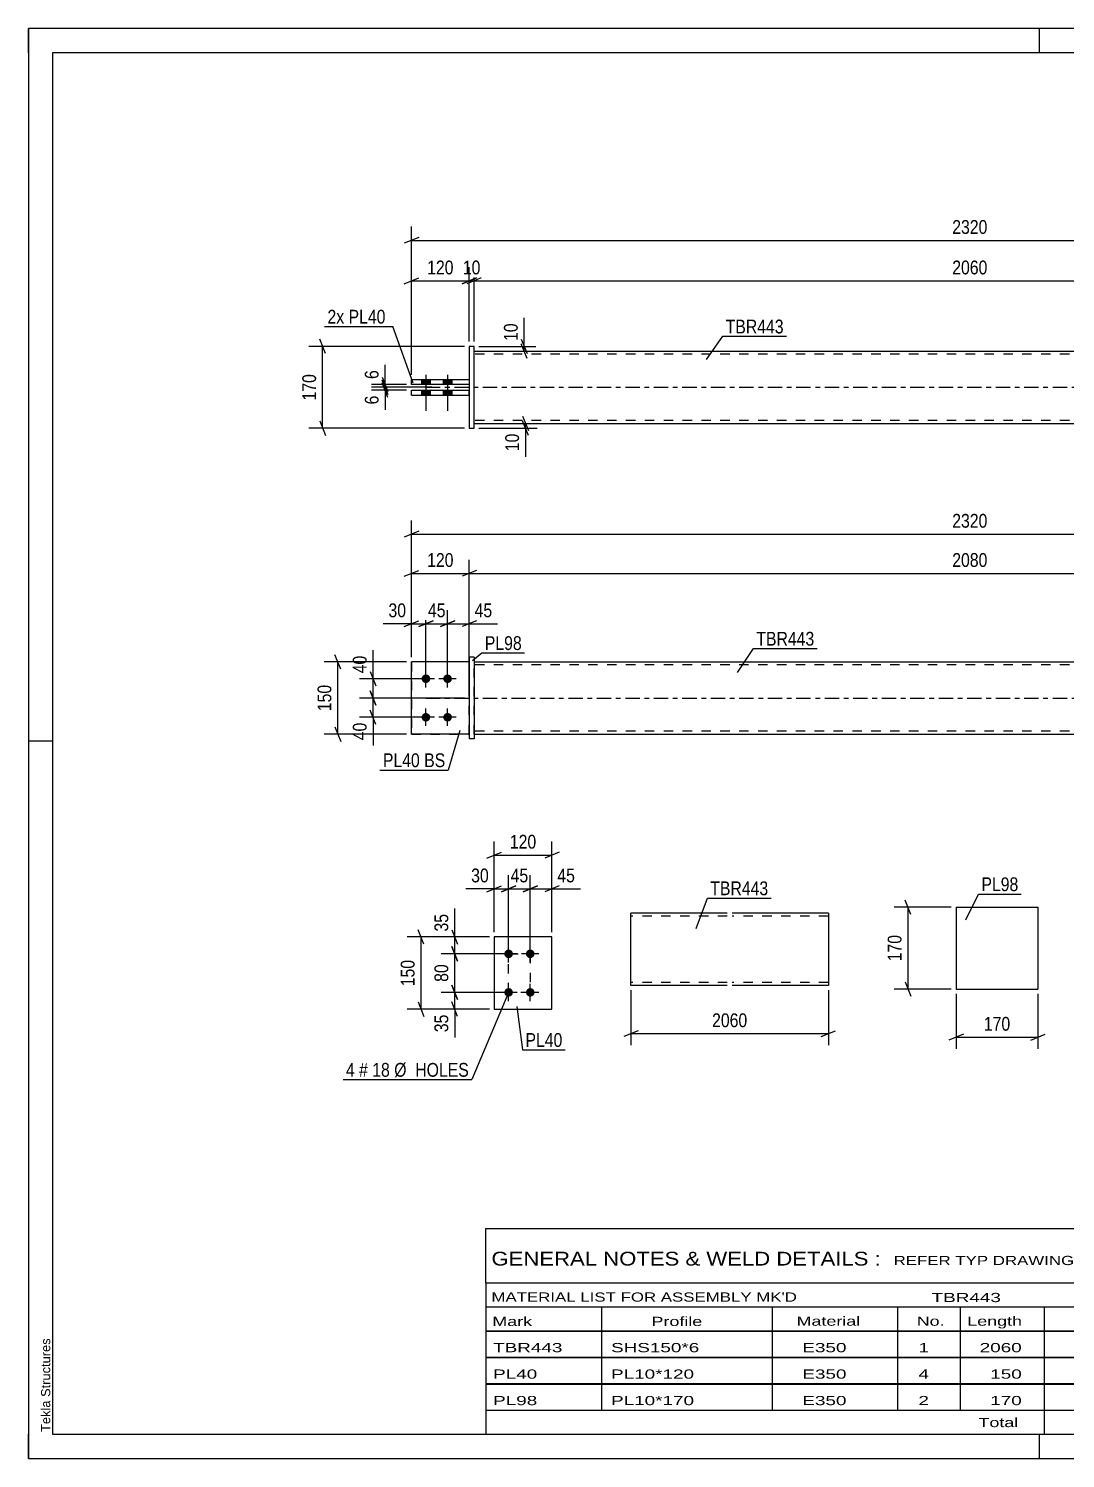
# Model space of a CAD drawing. Header units: millimetres. Extents: x 0 to 420, y 0 to 297.
# Drawn here: x 0 to 215.4, y 0 to 297 of the extents above; entities that cross this region are included whole.
import ezdxf

# ---------------------------------------------------------------- set-up
doc = ezdxf.new("R2010")
doc.units = ezdxf.units.MM
doc.linetypes.add('DXK_LINE_DOT2', pattern=[3.9198, 1.9599, -1.9599])
doc.linetypes.add('DXK_LINE_DOT3', pattern=[5.9187, 2.979, -0.9799, 0.9799, -0.9799])
doc.styles.add('Arial', font='ARIAL.TTF', dxfattribs={"height": 0.2})
doc.styles.add('Arial Narrow', font='ARIALN.TTF', dxfattribs={"height": 0.2})

# ---------------------------------------------------------------- blocks, each defined once
blk = doc.blocks.new('Unknown-580871922-1163')
at = {"color": 5, "linetype": 'Continuous'}
for p, q in [((420, 297), (0, 297)), ((0, 297), (0, 0)), ((0, 292), (0, 297)), ((210, 292), (210, 297)), ((415, 292), (5, 292)), ((5, 292), (5, 5)), ((5, 149), (0, 149)), ((0, 0), (0, 5)), ((5, 5), (415, 5)), ((210, 0), (210, 5)), ((0, 0), (420, 0))]:
    blk.add_line(p, q, dxfattribs=at)
at = {"color": 174, "linetype": 'Continuous', "style": 'Arial'}
blk.add_text('Tekla Structures', height=1.9102, rotation=90, dxfattribs=at).set_placement((4.5, 5.5))
blk = doc.blocks.new('Part-580871922-1796 - 1738')
at = {"color": 2, "linetype": 'Continuous'}
for p, q in [((91.54, 165.45), (79.54, 165.45)), ((79.54, 150.45), (79.54, 165.45)), ((91.54, 150.45), (79.54, 150.45))]:
    blk.add_line(p, q, dxfattribs=at)
at = {"color": 7, "linetype": 'DXK_LINE_DOT2'}
blk.add_line((91.54, 150.45), (91.54, 165.45), dxfattribs=at)
blk = doc.blocks.new('Part-580871922-1791 - 1738')
at = {"color": 7, "linetype": 'DXK_LINE_DOT2'}
for p, q in [((91.54, 165.45), (79.54, 165.45)), ((79.54, 165.45), (79.54, 150.45)), ((91.54, 150.45), (91.54, 165.45)), ((79.54, 150.45), (91.54, 150.45))]:
    blk.add_line(p, q, dxfattribs=at)
blk = doc.blocks.new('Part-580871922-1801 - 1738')
at = {"color": 2, "linetype": 'Continuous'}
for p, q in [((92.54, 166.45), (91.54, 166.45)), ((91.54, 166.45), (91.54, 149.45)), ((92.54, 166.45), (92.54, 149.45)), ((92.54, 149.45), (91.54, 149.45))]:
    blk.add_line(p, q, dxfattribs=at)
blk = doc.blocks.new('Part-580871922-1806 - 1738')
at = {"color": 2, "linetype": 'Continuous'}
for p, q in [((92.54, 165.45), (298.53, 165.45)), ((92.54, 150.45), (298.53, 150.45))]:
    blk.add_line(p, q, dxfattribs=at)
at = {"color": 7, "linetype": 'DXK_LINE_DOT2'}
for p, q in [((92.54, 150.45), (92.54, 165.45)), ((298.53, 164.85), (92.54, 164.85)), ((298.53, 150.45), (298.53, 165.45)), ((298.53, 151.05), (92.54, 151.05))]:
    blk.add_line(p, q, dxfattribs=at)
at = {"color": 7, "linetype": 'DXK_LINE_DOT3'}
blk.add_line((82.54, 157.95), (308.53, 157.95), dxfattribs=at)
blk = doc.blocks.new('Bolt-580871922-1808 - 1738')
at = {"linetype": 'Continuous'}
for points in [[(82.54, 161.05, -1), (82.54, 162.85, -1)], [(87.04, 161.05, -1), (87.04, 162.85, -1)], [(82.54, 153.05, -1), (82.54, 154.85, -1)], [(87.04, 153.05, -1), (87.04, 154.85, -1)]]:
    blk.add_hatch(color=1, dxfattribs=at).paths.add_polyline_path(points)
at = {"color": 1, "linetype": 'Continuous'}
for p, q in [((82.54, 160.15), (82.54, 163.75)), ((87.04, 160.15), (87.04, 163.75)), ((84.34, 161.95), (80.74, 161.95)), ((88.84, 161.95), (85.24, 161.95)), ((82.54, 152.15), (82.54, 155.75)), ((87.04, 152.15), (87.04, 155.75)), ((84.34, 153.95), (80.74, 153.95)), ((88.84, 153.95), (85.24, 153.95))]:
    blk.add_line(p, q, dxfattribs=at)
blk = doc.blocks.new('Part-580871922-1429 - 1390')
at = {"color": 2, "linetype": 'Continuous'}
for p, q in [((79.54, 224.09), (91.54, 224.09)), ((79.54, 223.09), (79.54, 224.09)), ((91.54, 223.09), (79.54, 223.09))]:
    blk.add_line(p, q, dxfattribs=at)
at = {"color": 7, "linetype": 'DXK_LINE_DOT2'}
blk.add_line((91.54, 224.09), (91.54, 223.09), dxfattribs=at)
blk = doc.blocks.new('Part-580871922-1398 - 1390')
at = {"color": 2, "linetype": 'Continuous'}
for p, q in [((92.54, 230.99), (91.54, 230.99)), ((91.54, 230.99), (91.54, 213.99)), ((92.54, 213.99), (92.54, 230.99)), ((91.54, 213.99), (92.54, 213.99))]:
    blk.add_line(p, q, dxfattribs=at)
blk = doc.blocks.new('Part-580871922-1424 - 1390')
at = {"color": 2, "linetype": 'Continuous'}
for p, q in [((79.54, 220.89), (79.54, 221.89)), ((79.54, 221.89), (91.54, 221.89)), ((79.54, 220.89), (91.54, 220.89))]:
    blk.add_line(p, q, dxfattribs=at)
at = {"color": 7, "linetype": 'DXK_LINE_DOT2'}
blk.add_line((91.54, 220.89), (91.54, 221.89), dxfattribs=at)
blk = doc.blocks.new('Part-580871922-1450 - 1390')
at = {"color": 2, "linetype": 'Continuous'}
for p, q in [((92.54, 229.99), (298.53, 229.99)), ((92.54, 214.99), (298.53, 214.99))]:
    blk.add_line(p, q, dxfattribs=at)
at = {"color": 7, "linetype": 'DXK_LINE_DOT2'}
for p, q in [((92.54, 214.99), (92.54, 229.99)), ((298.53, 229.39), (92.54, 229.39)), ((298.53, 229.99), (298.53, 214.99)), ((298.53, 215.59), (92.54, 215.59))]:
    blk.add_line(p, q, dxfattribs=at)
at = {"color": 7, "linetype": 'DXK_LINE_DOT3'}
blk.add_line((82.54, 222.49), (308.53, 222.49), dxfattribs=at)
blk = doc.blocks.new('Bolt-580871922-1452 - 1390')
at = {"linetype": 'Continuous'}
for points in [[(81.64, 223.09), (83.44, 223.09), (83.44, 224.09), (81.64, 224.09)], [(81.64, 223.09), (83.44, 223.09), (83.44, 224.09), (81.64, 224.09)], [(86.14, 223.09), (87.94, 223.09), (87.94, 224.09), (86.14, 224.09)], [(86.14, 223.09), (87.94, 223.09), (87.94, 224.09), (86.14, 224.09)], [(81.64, 220.89), (83.44, 220.89), (83.44, 221.89), (81.64, 221.89)], [(81.64, 220.89), (83.44, 220.89), (83.44, 221.89), (81.64, 221.89)], [(86.14, 220.89), (87.94, 220.89), (87.94, 221.89), (86.14, 221.89)], [(86.14, 220.89), (87.94, 220.89), (87.94, 221.89), (86.14, 221.89)]]:
    blk.add_hatch(color=1, dxfattribs=at).paths.add_polyline_path(points)
at = {"color": 1, "linetype": 'Continuous'}
for p, q in [((81.64, 224.09), (81.64, 223.09)), ((81.64, 224.09), (81.64, 223.09)), ((82.54, 225.09), (82.54, 217.59)), ((82.54, 225.09), (82.54, 217.59)), ((83.44, 224.09), (83.44, 223.09)), ((83.44, 224.09), (83.44, 223.09)), ((86.14, 224.09), (86.14, 223.09)), ((86.14, 224.09), (86.14, 223.09)), ((87.04, 225.09), (87.04, 217.59)), ((87.04, 225.09), (87.04, 217.59)), ((87.94, 224.09), (87.94, 223.09)), ((87.94, 224.09), (87.94, 223.09)), ((81.64, 221.89), (81.64, 220.89)), ((81.64, 221.89), (81.64, 220.89)), ((83.44, 221.89), (83.44, 220.89)), ((83.44, 221.89), (83.44, 220.89)), ((86.14, 221.89), (86.14, 220.89)), ((86.14, 221.89), (86.14, 220.89)), ((87.94, 221.89), (87.94, 220.89)), ((87.94, 221.89), (87.94, 220.89))]:
    blk.add_line(p, q, dxfattribs=at)
blk = doc.blocks.new('Part-580871922-2130 - 2123')
at = {"color": 2, "linetype": 'Continuous'}
for p, q in [((108.72, 108.31), (96.72, 108.31)), ((96.72, 108.31), (96.72, 93.31)), ((108.72, 93.31), (108.72, 108.31)), ((96.72, 93.31), (108.72, 93.31))]:
    blk.add_line(p, q, dxfattribs=at)
blk = doc.blocks.new('Bolt-580871922-2163 - 2123')
at = {"linetype": 'Continuous'}
for points in [[(99.72, 103.91, -1), (99.72, 105.71, -1)], [(104.22, 103.91, -1), (104.22, 105.71, -1)], [(99.72, 95.91, -1), (99.72, 97.71, -1)], [(104.22, 95.91, -1), (104.22, 97.71, -1)]]:
    blk.add_hatch(color=1, dxfattribs=at).paths.add_polyline_path(points)
at = {"color": 1, "linetype": 'Continuous'}
for p, q in [((101.52, 104.81), (97.92, 104.81)), ((99.72, 103.01), (99.72, 106.61)), ((106.02, 104.81), (102.42, 104.81)), ((104.22, 103.01), (104.22, 106.61)), ((99.72, 95.01), (99.72, 98.61)), ((104.22, 95.01), (104.22, 98.61)), ((101.52, 96.81), (97.92, 96.81)), ((106.02, 96.81), (102.42, 96.81))]:
    blk.add_line(p, q, dxfattribs=at)
blk = doc.blocks.new('Part-580871922-2294 - 2288')
at = {"color": 2, "linetype": 'Continuous'}
for p, q in [((192.69, 114.49), (192.69, 97.49)), ((192.69, 114.49), (209.69, 114.49)), ((209.69, 114.49), (209.69, 97.49)), ((192.69, 97.49), (209.69, 97.49))]:
    blk.add_line(p, q, dxfattribs=at)
blk = doc.blocks.new('Part-580871922-2320 - 2313')
at = {"color": 2, "linetype": 'Continuous'}
for p, q in [((145.14, 113.23), (125.14, 113.23)), ((125.14, 98.32), (125.14, 113.23)), ((166.14, 113.23), (146.14, 113.23)), ((166.14, 113.23), (166.14, 113.14)), ((166.14, 113.14), (166.14, 112.03)), ((166.14, 112.03), (166.14, 98.23)), ((125.14, 98.23), (125.14, 98.32)), ((145.14, 98.23), (125.14, 98.23)), ((166.14, 98.23), (146.14, 98.23))]:
    blk.add_line(p, q, dxfattribs=at)
at = {"color": 7, "linetype": 'DXK_LINE_DOT2'}
for p, q in [((166.14, 112.88), (166.14, 112.03)), ((145.14, 112.63), (125.14, 112.63)), ((166.14, 112.63), (146.14, 112.63)), ((125.14, 98.83), (125.14, 98.88)), ((145.14, 98.83), (125.14, 98.83)), ((125.14, 98.23), (125.14, 98.23)), ((166.14, 98.83), (146.14, 98.83)), ((166.14, 98.88), (166.14, 98.97)), ((166.14, 98.83), (166.14, 98.88)), ((166.14, 98.83), (166.14, 98.88))]:
    blk.add_line(p, q, dxfattribs=at)
blk = doc.blocks.new('Rectangle-580871922-2273 - 2123')
at = {"color": 1, "linetype": 'DXK_LINE_DOT2'}
blk.add_lwpolyline([(99.72, 104.81), (104.22, 104.81), (104.22, 96.81), (99.72, 96.81), (99.72, 104.81)], close=True, dxfattribs=at)
blk = doc.blocks.new('StraightDimension-580871922-1914 - 1738')
at = {"color": 7, "linetype": 'Continuous'}
for p, q in [((93.04, 184.43), (90.04, 183.23)), ((91.54, 158.95), (91.54, 186.68)), ((298.03, 183.23), (301.03, 184.43)), ((299.53, 166.45), (299.53, 186.68)), ((91.54, 183.83), (299.53, 183.83))]:
    blk.add_line(p, q, dxfattribs=at)
at = {"color": 0}
blk.add_wipeout([(199.79, 184.58), (199.79, 188.78), (191.28, 188.78), (191.28, 184.58)], dxfattribs=at)
at = {"color": 3, "style": 'Arial Narrow'}
blk.add_text('2080', height=2.863, dxfattribs=at).set_placement((191.88, 185.18))
blk = doc.blocks.new('StraightDimension-580871922-1929 - 1738')
at = {"color": 7, "linetype": 'Continuous'}
for p, q in [((78.04, 183.23), (81.04, 184.43)), ((79.54, 166.45), (79.54, 186.68)), ((93.04, 184.43), (90.04, 183.23)), ((91.54, 158.95), (91.54, 186.68)), ((79.54, 183.83), (91.54, 183.83))]:
    blk.add_line(p, q, dxfattribs=at)
at = {"color": 0}
blk.add_wipeout([(88.88, 184.58), (88.88, 188.78), (82.2, 188.78), (82.2, 184.58)], dxfattribs=at)
at = {"color": 3, "style": 'Arial Narrow'}
blk.add_text('120', height=2.863, dxfattribs=at).set_placement((82.8, 185.18))
blk = doc.blocks.new('StraightDimension-580871922-2000 - 1738')
at = {"color": 7, "linetype": 'Continuous'}
for p, q in [((70.97, 163.45), (72.17, 160.45)), ((81.54, 161.95), (68.72, 161.95)), ((71.57, 157.95), (71.57, 161.95)), ((90.54, 157.95), (68.72, 157.95)), ((72.17, 156.45), (70.97, 159.45))]:
    blk.add_line(p, q, dxfattribs=at)
at = {"color": 0}
blk.add_wipeout([(70.82, 167.34), (66.62, 167.34), (66.62, 162.48), (70.82, 162.48)], dxfattribs=at)
at = {"color": 7, "linetype": 'Continuous'}
blk.add_line((71.57, 161.95), (71.57, 167.86), dxfattribs=at)
blk.add_line((71.57, 161.95), (71.57, 167.86), dxfattribs=at)
at = {"color": 3, "style": 'Arial Narrow'}
blk.add_text('40', height=2.863, rotation=90.0002, dxfattribs=at).set_placement((70.22, 163.08))
blk = doc.blocks.new('StraightDimension-580871922-1991 - 1738')
at = {"color": 7, "linetype": 'Continuous'}
for p, q in [((90.54, 157.95), (68.72, 157.95)), ((70.97, 159.45), (72.17, 156.45)), ((71.57, 153.95), (71.57, 157.95)), ((72.17, 152.45), (70.97, 155.45)), ((81.54, 153.95), (68.72, 153.95))]:
    blk.add_line(p, q, dxfattribs=at)
at = {"color": 0}
blk.add_wipeout([(70.82, 153.43), (66.62, 153.43), (66.62, 148.57), (70.82, 148.57)], dxfattribs=at)
at = {"color": 7, "linetype": 'Continuous'}
blk.add_line((71.57, 153.95), (71.57, 148.05), dxfattribs=at)
blk.add_line((71.57, 153.95), (71.57, 148.05), dxfattribs=at)
at = {"color": 3, "style": 'Arial Narrow'}
blk.add_text('40', height=2.863, rotation=90.0002, dxfattribs=at).set_placement((70.22, 149.17))
blk = doc.blocks.new('StraightDimension-580871922-1856 - 1738')
at = {"color": 7, "linetype": 'Continuous'}
for p, q in [((79.54, 166.45), (79.54, 194.83)), ((311.53, 166.45), (311.53, 194.83)), ((81.04, 192.58), (78.04, 191.38)), ((79.54, 191.98), (311.53, 191.98)), ((310.03, 191.38), (313.03, 192.58))]:
    blk.add_line(p, q, dxfattribs=at)
at = {"color": 0}
blk.add_wipeout([(199.79, 192.73), (199.79, 196.93), (191.28, 196.93), (191.28, 192.73)], dxfattribs=at)
at = {"color": 3, "style": 'Arial Narrow'}
blk.add_text('2320', height=2.863, dxfattribs=at).set_placement((191.88, 193.33))
blk = doc.blocks.new('StraightDimension-580871922-1945 - 1738')
at = {"color": 7, "linetype": 'Continuous'}
for p, q in [((79.54, 166.45), (79.54, 176.23)), ((82.54, 162.95), (82.54, 176.23)), ((78.04, 172.78), (81.04, 173.98)), ((79.54, 173.38), (82.54, 173.38)), ((84.04, 173.98), (81.04, 172.78))]:
    blk.add_line(p, q, dxfattribs=at)
at = {"color": 0}
blk.add_wipeout([(79.01, 174.13), (79.01, 178.33), (74.16, 178.33), (74.16, 174.13)], dxfattribs=at)
at = {"color": 7, "linetype": 'Continuous'}
blk.add_line((79.54, 173.38), (73.63, 173.38), dxfattribs=at)
blk.add_line((79.54, 173.38), (73.63, 173.38), dxfattribs=at)
at = {"color": 3, "style": 'Arial Narrow'}
blk.add_text('30', height=2.863, dxfattribs=at).set_placement((74.76, 174.73))
blk = doc.blocks.new('StraightDimension-580871922-1961 - 1738')
at = {"color": 7, "linetype": 'Continuous'}
for p, q in [((82.54, 162.95), (82.54, 176.23)), ((87.04, 162.95), (87.04, 176.23)), ((81.04, 172.78), (84.04, 173.98)), ((82.54, 173.38), (87.04, 173.38)), ((88.54, 173.98), (85.54, 172.78))]:
    blk.add_line(p, q, dxfattribs=at)
at = {"color": 0}
blk.add_wipeout([(87.22, 174.13), (87.22, 178.33), (82.36, 178.33), (82.36, 174.13)], dxfattribs=at)
at = {"color": 3, "style": 'Arial Narrow'}
blk.add_text('45', height=2.863, dxfattribs=at).set_placement((82.96, 174.73))
blk = doc.blocks.new('StraightDimension-580871922-1974 - 1738')
at = {"color": 7, "linetype": 'Continuous'}
for p, q in [((87.04, 162.95), (87.04, 176.23)), ((91.54, 166.45), (91.54, 176.23)), ((85.54, 172.78), (88.54, 173.98)), ((87.04, 173.38), (91.54, 173.38)), ((93.04, 173.98), (90.04, 172.78))]:
    blk.add_line(p, q, dxfattribs=at)
at = {"color": 0}
blk.add_wipeout([(96.92, 174.13), (96.92, 178.33), (92.06, 178.33), (92.06, 174.13)], dxfattribs=at)
at = {"color": 7, "linetype": 'Continuous'}
blk.add_line((91.54, 173.38), (97.44, 173.38), dxfattribs=at)
blk.add_line((91.54, 173.38), (97.44, 173.38), dxfattribs=at)
at = {"color": 3, "style": 'Arial Narrow'}
blk.add_text('45', height=2.863, dxfattribs=at).set_placement((92.66, 174.73))
blk = doc.blocks.new('StraightDimension-580871922-2010 - 1738')
at = {"color": 7, "linetype": 'Continuous'}
for p, q in [((64.84, 163.95), (63.64, 166.95)), ((78.54, 165.45), (61.39, 165.45)), ((64.24, 150.45), (64.24, 165.45)), ((63.64, 151.95), (64.84, 148.95)), ((78.54, 150.45), (61.39, 150.45))]:
    blk.add_line(p, q, dxfattribs=at)
at = {"color": 0}
blk.add_wipeout([(63.49, 161.3), (59.29, 161.3), (59.29, 154.61), (63.49, 154.61)], dxfattribs=at)
at = {"color": 3, "style": 'Arial Narrow'}
blk.add_text('150', height=2.863, rotation=90.0002, dxfattribs=at).set_placement((62.89, 155.21))
blk = doc.blocks.new('StraightDimension-580871922-1691 - 1390')
at = {"color": 7, "linetype": 'Continuous'}
for p, q in [((73.46, 223.99), (74.66, 220.99)), ((74.66, 220.39), (73.46, 223.39)), ((83.79, 222.49), (71.21, 222.49)), ((78.54, 221.89), (71.21, 221.89)), ((74.06, 221.89), (74.06, 222.49))]:
    blk.add_line(p, q, dxfattribs=at)
at = {"color": 0}
blk.add_wipeout([(73.31, 221.36), (69.11, 221.36), (69.11, 218.33), (73.31, 218.33)], dxfattribs=at)
at = {"color": 7, "linetype": 'Continuous'}
blk.add_line((74.06, 221.89), (74.06, 217.81), dxfattribs=at)
blk.add_line((74.06, 221.89), (74.06, 217.81), dxfattribs=at)
at = {"color": 3, "style": 'Arial Narrow'}
blk.add_text('6', height=2.86, rotation=90.0002, dxfattribs=at).set_placement((72.71, 218.93))
blk = doc.blocks.new('StraightDimension-580871922-1567 - 1390')
at = {"color": 7, "linetype": 'Continuous'}
for p, q in [((79.54, 225.09), (79.54, 255.86)), ((311.53, 225.09), (311.53, 255.86)), ((81.04, 253.61), (78.04, 252.41)), ((79.54, 253.01), (311.53, 253.01)), ((310.03, 252.41), (313.03, 253.61))]:
    blk.add_line(p, q, dxfattribs=at)
at = {"color": 0}
blk.add_wipeout([(199.79, 253.76), (199.79, 257.96), (191.28, 257.96), (191.28, 253.76)], dxfattribs=at)
at = {"color": 3, "style": 'Arial Narrow'}
blk.add_text('2320', height=2.863, dxfattribs=at).set_placement((191.88, 254.36))
blk = doc.blocks.new('StraightDimension-580871922-1588 - 1390')
at = {"color": 7, "linetype": 'Continuous'}
for p, q in [((92.54, 231.99), (92.54, 247.45)), ((298.53, 231.99), (298.53, 247.45)), ((94.04, 245.2), (91.04, 244)), ((92.54, 244.6), (298.53, 244.6)), ((297.03, 244), (300.03, 245.2))]:
    blk.add_line(p, q, dxfattribs=at)
at = {"color": 0}
blk.add_wipeout([(199.79, 245.35), (199.79, 249.55), (191.28, 249.55), (191.28, 245.35)], dxfattribs=at)
at = {"color": 3, "style": 'Arial Narrow'}
blk.add_text('2060', height=2.863, dxfattribs=at).set_placement((191.88, 245.95))
blk = doc.blocks.new('StraightDimension-580871922-1598 - 1390')
at = {"color": 7, "linetype": 'Continuous'}
for p, q in [((91.54, 231.99), (91.54, 247.45)), ((92.54, 231.99), (92.54, 247.45)), ((90.04, 244), (93.04, 245.2)), ((94.04, 245.2), (91.04, 244)), ((91.54, 244.6), (92.54, 244.6))]:
    blk.add_line(p, q, dxfattribs=at)
at = {"color": 0}
blk.add_wipeout([(94.47, 245.35), (94.47, 249.55), (89.61, 249.55), (89.61, 245.35)], dxfattribs=at)
at = {"color": 3, "style": 'Arial Narrow'}
blk.add_text('10', height=2.863, dxfattribs=at).set_placement((90.21, 245.95))
blk = doc.blocks.new('StraightDimension-580871922-1608 - 1390')
at = {"color": 7, "linetype": 'Continuous'}
for p, q in [((79.54, 225.09), (79.54, 247.45)), ((91.54, 231.99), (91.54, 247.45)), ((78.04, 244), (81.04, 245.2)), ((79.54, 244.6), (91.54, 244.6)), ((93.04, 245.2), (90.04, 244))]:
    blk.add_line(p, q, dxfattribs=at)
at = {"color": 0}
blk.add_wipeout([(88.88, 245.35), (88.88, 249.55), (82.2, 249.55), (82.2, 245.35)], dxfattribs=at)
at = {"color": 3, "style": 'Arial Narrow'}
blk.add_text('120', height=2.863, dxfattribs=at).set_placement((82.8, 245.95))
blk = doc.blocks.new('StraightDimension-580871922-1629 - 1390')
at = {"color": 7, "linetype": 'Continuous'}
for p, q in [((93.54, 214.99), (105.63, 214.99)), ((93.54, 213.99), (105.63, 213.99)), ((102.63, 216.49), (103.83, 213.49)), ((103.83, 212.49), (102.63, 215.49)), ((103.23, 213.99), (103.23, 214.99))]:
    blk.add_line(p, q, dxfattribs=at)
at = {"color": 0}
blk.add_wipeout([(102.48, 213.46), (98.28, 213.46), (98.28, 208.61), (102.48, 208.61)], dxfattribs=at)
at = {"color": 7, "linetype": 'Continuous'}
blk.add_line((103.23, 213.99), (103.23, 208.08), dxfattribs=at)
blk.add_line((103.23, 213.99), (103.23, 208.08), dxfattribs=at)
at = {"color": 3, "style": 'Arial Narrow'}
blk.add_text('10', height=2.863, rotation=90.0002, dxfattribs=at).set_placement((101.88, 209.21))
blk = doc.blocks.new('StraightDimension-580871922-1639 - 1390')
at = {"color": 7, "linetype": 'Continuous'}
for p, q in [((102.36, 232.49), (103.56, 229.49)), ((93.54, 230.99), (105.36, 230.99)), ((93.54, 229.99), (105.36, 229.99)), ((103.56, 228.49), (102.36, 231.49)), ((102.96, 229.99), (102.96, 230.99))]:
    blk.add_line(p, q, dxfattribs=at)
at = {"color": 0}
blk.add_wipeout([(102.21, 236.37), (98.01, 236.37), (98.01, 231.51), (102.21, 231.51)], dxfattribs=at)
at = {"color": 7, "linetype": 'Continuous'}
blk.add_line((102.96, 230.99), (102.96, 236.89), dxfattribs=at)
blk.add_line((102.96, 230.99), (102.96, 236.89), dxfattribs=at)
at = {"color": 3, "style": 'Arial Narrow'}
blk.add_text('10', height=2.863, rotation=90.0002, dxfattribs=at).set_placement((101.61, 232.11))
blk = doc.blocks.new('StraightDimension-580871922-1670 - 1390')
at = {"color": 7, "linetype": 'Continuous'}
for p, q in [((61.67, 229.49), (60.47, 232.49)), ((90.54, 230.99), (58.22, 230.99)), ((61.07, 213.99), (61.07, 230.99)), ((90.54, 213.99), (58.22, 213.99)), ((60.47, 215.49), (61.67, 212.49))]:
    blk.add_line(p, q, dxfattribs=at)
at = {"color": 0}
blk.add_wipeout([(60.32, 225.83), (56.12, 225.83), (56.12, 219.15), (60.32, 219.15)], dxfattribs=at)
at = {"color": 3, "style": 'Arial Narrow'}
blk.add_text('170', height=2.863, rotation=90.0002, dxfattribs=at).set_placement((59.72, 219.75))
blk = doc.blocks.new('StraightDimension-580871922-1681 - 1390')
at = {"color": 7, "linetype": 'Continuous'}
for p, q in [((78.54, 223.09), (71.21, 223.09)), ((73.46, 224.59), (74.66, 221.59)), ((74.66, 220.99), (73.46, 223.99)), ((74.06, 222.49), (74.06, 223.09)), ((83.79, 222.49), (71.21, 222.49))]:
    blk.add_line(p, q, dxfattribs=at)
at = {"color": 0}
blk.add_wipeout([(73.31, 226.64), (69.11, 226.64), (69.11, 223.61), (73.31, 223.61)], dxfattribs=at)
at = {"color": 7, "linetype": 'Continuous'}
blk.add_line((74.06, 223.09), (74.06, 227.17), dxfattribs=at)
blk.add_line((74.06, 223.09), (74.06, 227.17), dxfattribs=at)
at = {"color": 3, "style": 'Arial Narrow'}
blk.add_text('6', height=2.86, rotation=90.0002, dxfattribs=at).set_placement((72.71, 224.21))
blk = doc.blocks.new('StraightDimension-580871922-2166 - 2123')
at = {"color": 7, "linetype": 'Continuous'}
for p, q in [((96.72, 109.31), (96.72, 128.16)), ((108.72, 109.31), (108.72, 128.16)), ((95.22, 124.71), (98.22, 125.91)), ((96.72, 125.31), (108.72, 125.31)), ((110.22, 125.91), (107.22, 124.71))]:
    blk.add_line(p, q, dxfattribs=at)
at = {"color": 0}
blk.add_wipeout([(106.06, 126.06), (106.06, 130.26), (99.38, 130.26), (99.38, 126.06)], dxfattribs=at)
at = {"color": 3, "style": 'Arial Narrow'}
blk.add_text('120', height=2.863, dxfattribs=at).set_placement((99.98, 126.66))
blk = doc.blocks.new('StraightDimension-580871922-2183 - 2123')
at = {"color": 7, "linetype": 'Continuous'}
for p, q in [((98.22, 117.71), (101.22, 118.91)), ((99.72, 105.81), (99.72, 121.16)), ((105.72, 118.91), (102.72, 117.71)), ((104.22, 105.81), (104.22, 121.16)), ((99.72, 118.31), (104.22, 118.31))]:
    blk.add_line(p, q, dxfattribs=at)
at = {"color": 0}
blk.add_wipeout([(104.4, 119.06), (104.4, 123.26), (99.54, 123.26), (99.54, 119.06)], dxfattribs=at)
at = {"color": 3, "style": 'Arial Narrow'}
blk.add_text('45', height=2.863, dxfattribs=at).set_placement((100.14, 119.66))
blk = doc.blocks.new('StraightDimension-580871922-2193 - 2123')
at = {"color": 7, "linetype": 'Continuous'}
for p, q in [((95.22, 117.71), (98.22, 118.91)), ((96.72, 109.31), (96.72, 121.16)), ((101.22, 118.91), (98.22, 117.71)), ((99.72, 105.81), (99.72, 121.16)), ((96.72, 118.31), (99.72, 118.31))]:
    blk.add_line(p, q, dxfattribs=at)
at = {"color": 0}
blk.add_wipeout([(96.19, 119.06), (96.19, 123.26), (91.34, 123.26), (91.34, 119.06)], dxfattribs=at)
at = {"color": 7, "linetype": 'Continuous'}
blk.add_line((96.72, 118.31), (90.81, 118.31), dxfattribs=at)
blk.add_line((96.72, 118.31), (90.81, 118.31), dxfattribs=at)
at = {"color": 3, "style": 'Arial Narrow'}
blk.add_text('30', height=2.863, dxfattribs=at).set_placement((91.94, 119.66))
blk = doc.blocks.new('StraightDimension-580871922-2206 - 2123')
at = {"color": 7, "linetype": 'Continuous'}
for p, q in [((102.72, 117.71), (105.72, 118.91)), ((104.22, 105.81), (104.22, 121.16)), ((110.22, 118.91), (107.22, 117.71)), ((108.72, 109.31), (108.72, 121.16)), ((104.22, 118.31), (108.72, 118.31))]:
    blk.add_line(p, q, dxfattribs=at)
at = {"color": 0}
blk.add_wipeout([(114.1, 119.06), (114.1, 123.26), (109.24, 123.26), (109.24, 119.06)], dxfattribs=at)
at = {"color": 7, "linetype": 'Continuous'}
blk.add_line((108.72, 118.31), (114.63, 118.31), dxfattribs=at)
blk.add_line((108.72, 118.31), (114.63, 118.31), dxfattribs=at)
at = {"color": 3, "style": 'Arial Narrow'}
blk.add_text('45', height=2.863, dxfattribs=at).set_placement((109.84, 119.66))
blk = doc.blocks.new('StraightDimension-580871922-2220 - 2123')
at = {"color": 7, "linetype": 'Continuous'}
for p, q in [((95.72, 108.31), (78.68, 108.31)), ((82.13, 106.81), (80.93, 109.81)), ((81.53, 93.31), (81.53, 108.31)), ((95.72, 93.31), (78.68, 93.31)), ((80.93, 94.81), (82.13, 91.81))]:
    blk.add_line(p, q, dxfattribs=at)
at = {"color": 0}
blk.add_wipeout([(80.78, 104.16), (76.58, 104.16), (76.58, 97.47), (80.78, 97.47)], dxfattribs=at)
at = {"color": 3, "style": 'Arial Narrow'}
blk.add_text('150', height=2.863, rotation=90.0002, dxfattribs=at).set_placement((80.18, 98.07))
blk = doc.blocks.new('StraightDimension-580871922-2237 - 2123')
at = {"color": 7, "linetype": 'Continuous'}
for p, q in [((87.93, 98.31), (89.13, 95.31)), ((98.72, 96.81), (85.68, 96.81)), ((88.53, 93.31), (88.53, 96.81)), ((95.72, 93.31), (85.68, 93.31)), ((89.13, 91.81), (87.93, 94.81))]:
    blk.add_line(p, q, dxfattribs=at)
at = {"color": 0}
blk.add_wipeout([(87.78, 92.79), (83.58, 92.79), (83.58, 87.93), (87.78, 87.93)], dxfattribs=at)
at = {"color": 7, "linetype": 'Continuous'}
blk.add_line((88.53, 93.31), (88.53, 87.41), dxfattribs=at)
blk.add_line((88.53, 93.31), (88.53, 87.41), dxfattribs=at)
at = {"color": 3, "style": 'Arial Narrow'}
blk.add_text('35', height=2.863, rotation=90.0002, dxfattribs=at).set_placement((87.18, 88.53))
blk = doc.blocks.new('StraightDimension-580871922-2250 - 2123')
at = {"color": 7, "linetype": 'Continuous'}
for p, q in [((95.72, 108.31), (85.68, 108.31)), ((87.93, 109.81), (89.13, 106.81)), ((88.53, 104.81), (88.53, 108.31)), ((98.72, 104.81), (85.68, 104.81)), ((89.13, 103.31), (87.93, 106.31))]:
    blk.add_line(p, q, dxfattribs=at)
at = {"color": 0}
blk.add_wipeout([(87.78, 113.7), (83.58, 113.7), (83.58, 108.84), (87.78, 108.84)], dxfattribs=at)
at = {"color": 7, "linetype": 'Continuous'}
blk.add_line((88.53, 108.31), (88.53, 114.22), dxfattribs=at)
blk.add_line((88.53, 108.31), (88.53, 114.22), dxfattribs=at)
at = {"color": 3, "style": 'Arial Narrow'}
blk.add_text('35', height=2.863, rotation=90.0002, dxfattribs=at).set_placement((87.18, 109.44))
blk = doc.blocks.new('StraightDimension-580871922-2263 - 2123')
at = {"color": 7, "linetype": 'Continuous'}
for p, q in [((98.72, 104.81), (85.68, 104.81)), ((87.93, 106.31), (89.13, 103.31)), ((88.53, 96.81), (88.53, 104.81)), ((89.13, 95.31), (87.93, 98.31)), ((98.72, 96.81), (85.68, 96.81))]:
    blk.add_line(p, q, dxfattribs=at)
at = {"color": 0}
blk.add_wipeout([(87.78, 103.24), (83.58, 103.24), (83.58, 98.39), (87.78, 98.39)], dxfattribs=at)
at = {"color": 3, "style": 'Arial Narrow'}
blk.add_text('80', height=2.863, rotation=90.0002, dxfattribs=at).set_placement((87.18, 98.99))
blk = doc.blocks.new('StraightDimension-580871922-2305 - 2288')
at = {"color": 7, "linetype": 'Continuous'}
for p, q in [((192.69, 96.49), (192.69, 85.09)), ((209.69, 96.49), (209.69, 85.09)), ((194.19, 88.09), (191.19, 86.89)), ((192.69, 87.49), (209.69, 87.49)), ((208.19, 86.89), (211.19, 88.09))]:
    blk.add_line(p, q, dxfattribs=at)
at = {"color": 0}
blk.add_wipeout([(204.53, 88.24), (204.53, 92.44), (197.85, 92.44), (197.85, 88.24)], dxfattribs=at)
at = {"color": 3, "style": 'Arial Narrow'}
blk.add_text('170', height=2.863, dxfattribs=at).set_placement((198.45, 88.84))
blk = doc.blocks.new('StraightDimension-580871922-2296 - 2288')
at = {"color": 7, "linetype": 'Continuous'}
for p, q in [((183.29, 112.99), (182.09, 115.99)), ((191.69, 114.49), (179.84, 114.49)), ((182.69, 97.49), (182.69, 114.49)), ((182.09, 98.99), (183.29, 95.99)), ((191.69, 97.49), (179.84, 97.49))]:
    blk.add_line(p, q, dxfattribs=at)
at = {"color": 0}
blk.add_wipeout([(181.94, 109.33), (177.74, 109.33), (177.74, 102.65), (181.94, 102.65)], dxfattribs=at)
at = {"color": 3, "style": 'Arial Narrow'}
blk.add_text('170', height=2.863, rotation=90.0002, dxfattribs=at).set_placement((181.34, 103.25))
blk = doc.blocks.new('StraightDimension-580871922-2325 - 2313')
at = {"color": 7, "linetype": 'Continuous'}
for p, q in [((125.14, 97.23), (125.14, 85.83)), ((166.14, 97.23), (166.14, 85.83)), ((126.64, 88.83), (123.64, 87.63)), ((125.14, 88.23), (166.14, 88.23)), ((164.64, 87.63), (167.64, 88.83))]:
    blk.add_line(p, q, dxfattribs=at)
at = {"color": 0}
blk.add_wipeout([(149.9, 88.98), (149.9, 93.18), (141.39, 93.18), (141.39, 88.98)], dxfattribs=at)
at = {"color": 3, "style": 'Arial Narrow'}
blk.add_text('2060', height=2.863, dxfattribs=at).set_placement((141.99, 89.58))
blk = doc.blocks.new('Unknown-580871922-3674')
at = {"color": 7, "linetype": 'Continuous'}
for p, q in [((95, 47.75), (255, 47.75)), ((95, 36.5), (95, 47.75)), ((255, 47.75), (255, 36.5)), ((95, 36.5), (255, 36.5)), ((95, 36.5), (95, 31.5)), ((255, 36.5), (255, 31.5)), ((95, 31.5), (255, 31.5)), ((95, 31.5), (95, 26.5)), ((119, 31.5), (119, 26.5)), ((154.5, 31.5), (154.5, 26.5)), ((180.5, 31.5), (180.5, 26.5)), ((193.5, 31.5), (193.5, 26.5)), ((211, 31.5), (211, 26.5)), ((233, 31.5), (233, 26.5)), ((255, 31.5), (255, 26.5)), ((95, 26.5), (255, 26.5)), ((95, 26.45), (95, 21.05)), ((95, 26.45), (255, 26.45)), ((119, 26.5), (119, 21)), ((154.5, 26.5), (154.5, 21)), ((180.5, 26.5), (180.5, 21)), ((193.5, 26.5), (193.5, 21)), ((211, 26.5), (211, 21)), ((233, 26.5), (233, 21)), ((255, 26.45), (255, 21.05)), ((95, 21.05), (255, 21.05)), ((95, 20.95), (95, 15.55)), ((95, 20.95), (255, 20.95)), ((119, 21), (119, 15.5)), ((154.5, 21), (154.5, 15.5)), ((180.5, 21), (180.5, 15.5)), ((193.5, 21), (193.5, 15.5)), ((211, 21), (211, 15.5)), ((233, 21), (233, 15.5)), ((255, 20.95), (255, 15.55)), ((95, 15.55), (255, 15.55)), ((95, 15.45), (95, 10.05)), ((95, 15.45), (255, 15.45)), ((119, 15.5), (119, 10)), ((154.5, 15.5), (154.5, 10)), ((180.5, 15.5), (180.5, 10)), ((193.5, 15.5), (193.5, 10)), ((211, 15.5), (211, 10)), ((233, 15.5), (233, 10)), ((255, 15.45), (255, 10.05)), ((95, 10.05), (255, 10.05)), ((95, 10), (255, 10)), ((95, 10), (95, 5)), ((211, 10), (211, 5)), ((233, 10), (233, 5)), ((255, 10), (255, 5)), ((95, 5), (255, 5))]:
    blk.add_line(p, q, dxfattribs=at)
at = {"color": 7, "style": 'Arial Narrow'}
for s, height, width, p in [('GENERAL NOTES & WELD DETAILS :', 2.8633, 1.4, (96.15, 40.06)), ('REFER TYP DRAWING TYP-01', 1.9089, 1.6, (179.7, 40.16)), ("MATERIAL LIST FOR ASSEMBLY MK'D", 1.9089, 1.6, (96.15, 32.56)), ('TBR443', 1.909, 1.794707, (187.59, 32.47)), ('5', 1.91, 1.794707, (217.08, 32.56)), ('No. Required', 1.9089, 1.6, (226.41, 32.56)), ('Mark', 1.909, 1.7, (96.34, 27.5)), ('Profile', 1.909, 1.7, (129.41, 27.5)), ('Material', 1.909, 1.7, (159.54, 27.56)), ('No.', 1.909, 1.7, (184.5, 27.56)), ('Length', 1.909, 1.7, (195, 27.56)), ('Area', 1.909, 1.7, (217.5, 27.56)), ('Weight', 1.909, 1.7, (237, 27.56))]:
    blk.add_text(s, height=height, dxfattribs=dict(at, width=width)).set_placement(p)
at = {"color": 7, "linetype": 'Continuous', "style": 'Arial Narrow'}
for s, height, width, p in [('TBR443', 1.909, 1.794707, (96.5, 22.06)), ('SHS150*6', 1.909, 1.794707, (121, 22.06)), ('E350', 1.909, 1.794707, (160.74, 22.06)), ('1', 1.91, 1.794707, (184.86, 22.06)), ('2060', 1.909, 1.794707, (197.58, 22.06)), ('1.2', 1.909, 1.794707, (221.32, 22.06)), ('55.9', 1.909, 1.794707, (240.14, 22.06)), ('PL40', 1.909, 1.794707, (96.5, 16.56)), ('PL10*120', 1.909, 1.794707, (121, 16.56)), ('E350', 1.909, 1.794707, (160.74, 16.56)), ('4', 1.91, 1.794707, (184.86, 16.56)), ('150', 1.909, 1.794707, (199.77, 16.56)), ('0.0', 1.909, 1.794707, (221.32, 16.56)), ('5.7', 1.909, 1.794707, (242.33, 16.56)), ('PL98', 1.909, 1.794707, (96.5, 11.06)), ('PL10*170', 1.909, 1.794707, (121, 11.06)), ('E350', 1.909, 1.794707, (160.74, 11.06)), ('2', 1.91, 1.794707, (184.86, 11.06)), ('170', 1.909, 1.794707, (199.77, 11.06)), ('0.1', 1.909, 1.794707, (221.32, 11.06)), ('4.5', 1.909, 1.794707, (242.33, 11.06)), ('Total', 1.909, 1.7, (197.33, 6.5)), ('1.5', 1.909, 1.794707, (220.83, 6.5)), ('66.1', 1.909, 1.794707, (240.14, 6.5))]:
    blk.add_text(s, height=height, dxfattribs=dict(at, width=width)).set_placement(p)
blk = doc.blocks.new('Mark-580871922-1797 - 1738')
at = {"color": 0}
blk.add_wipeout([(102.45, 167.92), (102.45, 170.92), (94.78, 170.92), (94.78, 167.92)], dxfattribs=at)
blk.add_wipeout([(102.45, 167.92), (102.45, 170.92), (94.78, 170.92), (94.78, 167.92)], dxfattribs=at)
at = {"color": 30, "linetype": 'Continuous'}
for p, q in [((92.23, 165.76), (94.18, 167.32)), ((94.18, 167.32), (103.05, 167.32))]:
    blk.add_line(p, q, dxfattribs=at)
at = {"color": 3, "style": 'Arial Narrow'}
blk.add_text('PL98', height=2.863, dxfattribs=at).set_placement((94.78, 167.92))
blk = doc.blocks.new('MarkSet-580871922-2045 - 1738')
at = {"color": 0}
blk.add_wipeout([(81.28, 143.59), (81.28, 146.59), (73.6, 146.59), (73.6, 143.59)], dxfattribs=at)
blk.add_wipeout([(81.28, 143.59), (81.28, 146.59), (73.6, 146.59), (73.6, 143.59)], dxfattribs=at)
blk.add_wipeout([(86.56, 143.59), (86.56, 146.59), (82.18, 146.59), (82.18, 143.59)], dxfattribs=at)
blk.add_wipeout([(86.56, 143.59), (86.56, 146.59), (82.18, 146.59), (82.18, 143.59)], dxfattribs=at)
at = {"color": 30, "linetype": 'Continuous'}
for p in [(89.58, 151.23), (73, 142.99)]:
    blk.add_line(p, (87.16, 142.99), dxfattribs=at)
at = {"color": 3, "style": 'Arial Narrow'}
for s, p in [('PL40', (73.6, 143.59)), ('BS', (82.18, 143.59))]:
    blk.add_text(s, height=2.863, dxfattribs=at).set_placement(p)
blk = doc.blocks.new('Mark-580871922-1802 - 1738')
at = {"color": 0}
blk.add_wipeout([(163.24, 168.83), (163.24, 171.83), (151.18, 171.83), (151.18, 168.83)], dxfattribs=at)
blk.add_wipeout([(163.24, 168.83), (163.24, 171.83), (151.18, 171.83), (151.18, 168.83)], dxfattribs=at)
at = {"color": 30, "linetype": 'Continuous'}
for p, q in [((147.29, 163.26), (150.58, 168.23)), ((150.58, 168.23), (163.84, 168.23))]:
    blk.add_line(p, q, dxfattribs=at)
at = {"color": 3, "style": 'Arial Narrow'}
blk.add_text('TBR443', height=2.863, dxfattribs=at).set_placement((151.18, 168.83))
blk = doc.blocks.new('Mark-580871922-1446 - 1390')
at = {"color": 0}
blk.add_wipeout([(156.86, 233.68), (156.86, 236.68), (144.81, 236.68), (144.81, 233.68)], dxfattribs=at)
blk.add_wipeout([(156.86, 233.68), (156.86, 236.68), (144.81, 236.68), (144.81, 233.68)], dxfattribs=at)
at = {"color": 30, "linetype": 'Continuous'}
for p, q in [((140.83, 228.23), (144.21, 233.08)), ((144.21, 233.08), (157.46, 233.08))]:
    blk.add_line(p, q, dxfattribs=at)
at = {"color": 3, "style": 'Arial Narrow'}
blk.add_text('TBR443', height=2.863, dxfattribs=at).set_placement((144.81, 233.68))
blk = doc.blocks.new('MarkSet-580871922-1729 - 1390')
at = {"color": 30, "linetype": 'Continuous'}
blk.add_line((79.89, 223.38), (75.64, 235.12), dxfattribs=at)
at = {"color": 0}
blk.add_wipeout([(65.57, 235.72), (65.57, 238.72), (62.09, 238.72), (62.09, 235.72)], dxfattribs=at)
blk.add_wipeout([(65.57, 235.72), (65.57, 238.72), (62.09, 238.72), (62.09, 235.72)], dxfattribs=at)
blk.add_wipeout([(74.14, 235.72), (74.14, 238.72), (66.47, 238.72), (66.47, 235.72)], dxfattribs=at)
blk.add_wipeout([(74.14, 235.72), (74.14, 238.72), (66.47, 238.72), (66.47, 235.72)], dxfattribs=at)
at = {"color": 30, "linetype": 'Continuous'}
blk.add_line((61.49, 235.12), (75.64, 235.12), dxfattribs=at)
at = {"color": 3, "style": 'Arial Narrow'}
for s, p in [('2x', (62.09, 235.72)), ('PL40', (66.47, 235.72))]:
    blk.add_text(s, height=2.863, dxfattribs=at).set_placement(p)
blk = doc.blocks.new('Mark-580871922-2126 - 2123')
at = {"color": 0}
blk.add_wipeout([(110.9, 85.48), (110.9, 88.48), (103.22, 88.48), (103.22, 85.48)], dxfattribs=at)
blk.add_wipeout([(110.9, 85.48), (110.9, 88.48), (103.22, 88.48), (103.22, 85.48)], dxfattribs=at)
at = {"color": 30, "linetype": 'Continuous'}
for p, q in [((101.44, 93.84), (102.62, 84.88)), ((102.62, 84.88), (111.5, 84.88))]:
    blk.add_line(p, q, dxfattribs=at)
at = {"color": 3, "style": 'Arial Narrow'}
blk.add_text('PL40', height=2.863, dxfattribs=at).set_placement((103.22, 85.48))
blk = doc.blocks.new('Mark-580871922-2159 - 2123')
at = {"color": 0}
blk.add_wipeout([(67.76, 79.28), (67.76, 82.28), (65.94, 82.28), (65.94, 79.28)], dxfattribs=at)
blk.add_wipeout([(67.76, 79.28), (67.76, 82.28), (65.94, 82.28), (65.94, 79.28)], dxfattribs=at)
blk.add_wipeout([(70.49, 79.28), (70.49, 82.28), (68.66, 82.28), (68.66, 79.28)], dxfattribs=at)
blk.add_wipeout([(70.49, 79.28), (70.49, 82.28), (68.66, 82.28), (68.66, 79.28)], dxfattribs=at)
at = {"color": 3, "style": 'Arial Narrow'}
blk.add_text('4', height=2.86, dxfattribs=at).set_placement((65.94, 79.28))
at = {"color": 0}
blk.add_wipeout([(75.05, 79.28), (75.05, 82.28), (71.39, 82.28), (71.39, 79.28)], dxfattribs=at)
blk.add_wipeout([(75.05, 79.28), (75.05, 82.28), (71.39, 82.28), (71.39, 79.28)], dxfattribs=at)
at = {"color": 3, "style": 'Arial Narrow'}
blk.add_text('#', height=2.86, dxfattribs=at).set_placement((68.66, 79.28))
at = {"color": 0}
blk.add_wipeout([(91.48, 79.28), (91.48, 82.28), (75.95, 82.28), (75.95, 79.28)], dxfattribs=at)
blk.add_wipeout([(91.48, 79.28), (91.48, 82.28), (75.95, 82.28), (75.95, 79.28)], dxfattribs=at)
at = {"color": 7, "linetype": 'Continuous'}
for p in [(99.77, 96.94), (65.34, 78.68)]:
    blk.add_line(p, (92.08, 78.68), dxfattribs=at)
at = {"color": 3, "style": 'Arial Narrow'}
for s, p in [('18', (71.39, 79.28)), ('Ø  HOLES', (75.95, 79.28))]:
    blk.add_text(s, height=2.863, dxfattribs=at).set_placement(p)
blk = doc.blocks.new('Mark-580871922-2290 - 2288')
at = {"color": 0}
blk.add_wipeout([(205.62, 117.83), (205.62, 120.83), (197.94, 120.83), (197.94, 117.83)], dxfattribs=at)
blk.add_wipeout([(205.62, 117.83), (205.62, 120.83), (197.94, 120.83), (197.94, 117.83)], dxfattribs=at)
at = {"color": 30, "linetype": 'Continuous'}
for p, q in [((194.71, 111.87), (197.34, 117.23)), ((197.34, 117.23), (206.22, 117.23))]:
    blk.add_line(p, q, dxfattribs=at)
at = {"color": 3, "style": 'Arial Narrow'}
blk.add_text('PL98', height=2.863, dxfattribs=at).set_placement((197.94, 117.83))
blk = doc.blocks.new('Mark-580871922-2316 - 2313')
at = {"color": 0}
blk.add_wipeout([(153.66, 116.99), (153.66, 119.99), (141.61, 119.99), (141.61, 116.99)], dxfattribs=at)
blk.add_wipeout([(153.66, 116.99), (153.66, 119.99), (141.61, 119.99), (141.61, 116.99)], dxfattribs=at)
at = {"color": 30, "linetype": 'Continuous'}
for p, q in [((138.65, 110.08), (141.01, 116.39)), ((141.01, 116.39), (154.26, 116.39))]:
    blk.add_line(p, q, dxfattribs=at)
at = {"color": 3, "style": 'Arial Narrow'}
blk.add_text('TBR443', height=2.863, dxfattribs=at).set_placement((141.61, 116.99))

msp = doc.modelspace()

# ---------------------------------------------------------------- block references
for name in ['Unknown-580871922-1163', 'Part-580871922-1450 - 1390', 'Part-580871922-1398 - 1390', 'Part-580871922-1429 - 1390', 'Bolt-580871922-1452 - 1390', 'Part-580871922-1424 - 1390', 'Part-580871922-1801 - 1738', 'Part-580871922-1796 - 1738', 'Part-580871922-1791 - 1738', 'Bolt-580871922-1808 - 1738', 'Part-580871922-1806 - 1738', 'Part-580871922-2320 - 2313', 'Part-580871922-2294 - 2288', 'Part-580871922-2130 - 2123', 'Bolt-580871922-2163 - 2123', 'Rectangle-580871922-2273 - 2123', 'Unknown-580871922-3674']:
    msp.add_blockref(name, (0, 0))

# ---------------------------------------------------------------- next in the draw order: block references
for name in ['StraightDimension-580871922-1691 - 1390', 'StraightDimension-580871922-1629 - 1390', 'StraightDimension-580871922-1914 - 1738', 'StraightDimension-580871922-2166 - 2123', 'Mark-580871922-2316 - 2313', 'Mark-580871922-2290 - 2288', 'StraightDimension-580871922-2325 - 2313', 'StraightDimension-580871922-2305 - 2288', 'Mark-580871922-2126 - 2123']:
    msp.add_blockref(name, (0, 0))

# ---------------------------------------------------------------- next in the draw order: block references
for name in ['StraightDimension-580871922-1567 - 1390', 'StraightDimension-580871922-1929 - 1738', 'StraightDimension-580871922-2183 - 2123', 'StraightDimension-580871922-2296 - 2288']:
    msp.add_blockref(name, (0, 0))

# ---------------------------------------------------------------- next in the draw order: block references
for name in ['StraightDimension-580871922-1588 - 1390', 'StraightDimension-580871922-2000 - 1738', 'StraightDimension-580871922-2193 - 2123', 'StraightDimension-580871922-2206 - 2123']:
    msp.add_blockref(name, (0, 0))

# ---------------------------------------------------------------- next in the draw order: block references
for name in ['StraightDimension-580871922-1598 - 1390', 'Mark-580871922-1446 - 1390', 'StraightDimension-580871922-1856 - 1738', 'StraightDimension-580871922-1991 - 1738', 'StraightDimension-580871922-2220 - 2123']:
    msp.add_blockref(name, (0, 0))

# ---------------------------------------------------------------- next in the draw order: block references
for name in ['StraightDimension-580871922-1608 - 1390', 'StraightDimension-580871922-1945 - 1738', 'Mark-580871922-1802 - 1738', 'StraightDimension-580871922-2250 - 2123', 'StraightDimension-580871922-2237 - 2123']:
    msp.add_blockref(name, (0, 0))

# ---------------------------------------------------------------- next in the draw order: block references
for name in ['StraightDimension-580871922-1639 - 1390', 'StraightDimension-580871922-1670 - 1390', 'StraightDimension-580871922-1961 - 1738', 'StraightDimension-580871922-2010 - 1738', 'StraightDimension-580871922-2263 - 2123']:
    msp.add_blockref(name, (0, 0))

# ---------------------------------------------------------------- next in the draw order: block references
for name in ['StraightDimension-580871922-1681 - 1390', 'StraightDimension-580871922-1974 - 1738', 'MarkSet-580871922-2045 - 1738', 'Mark-580871922-2159 - 2123']:
    msp.add_blockref(name, (0, 0))

# ---------------------------------------------------------------- next in the draw order: block references
for name in ['MarkSet-580871922-1729 - 1390', 'Mark-580871922-1797 - 1738']:
    msp.add_blockref(name, (0, 0))

doc.saveas('drawing.dxf')
